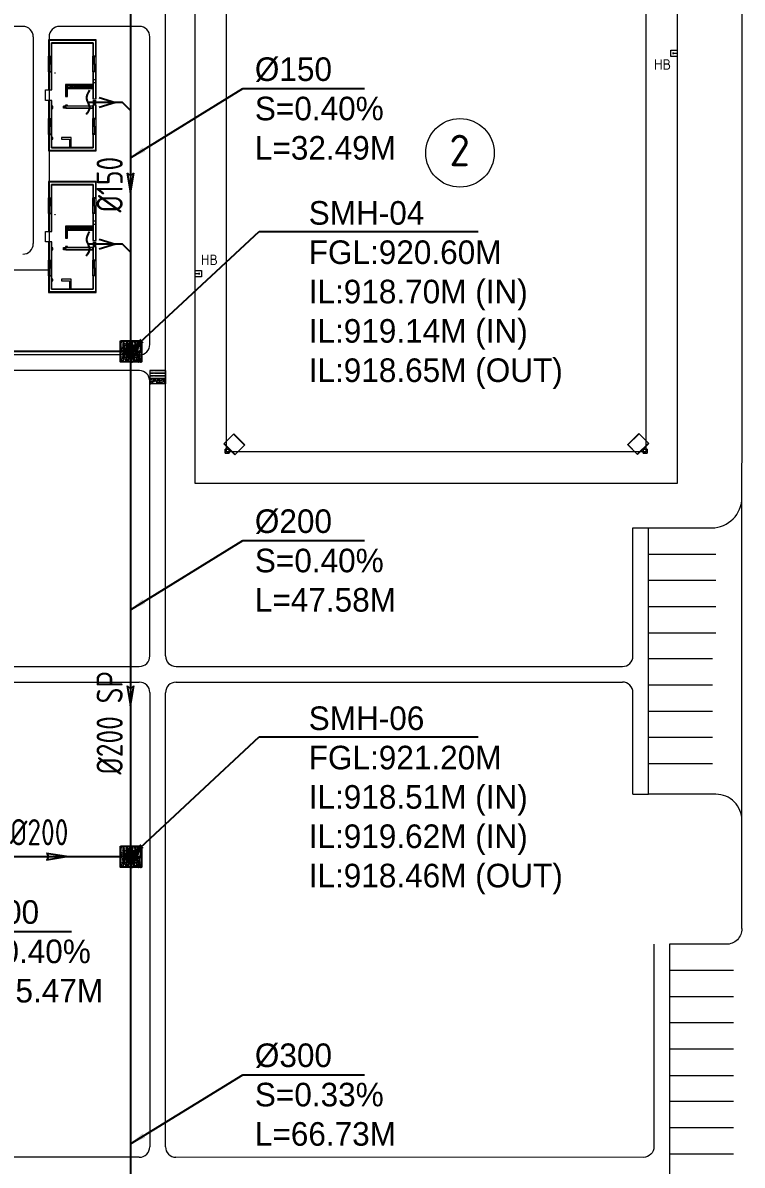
# Model space of a CAD drawing. Header units: metres. Extents: x 6917732 to 8046551, y 3602874 to 4094271.
# Drawn here: x 7267183 to 7335820, y 3885620 to 3994549 of the extents above; entities that cross this region are included whole.
import ezdxf

# ---------------------------------------------------------------- set-up
doc = ezdxf.new("R2010")
doc.units = ezdxf.units.M
doc.header["$LTSCALE"] = 0.5
doc.header["$MEASUREMENT"] = 0
for name, pattern in [('03000 - Plant Layout 1$0$CENTER2', [1.125, 0.75, -0.125, 0.125, -0.125]), ('HIDDEN2', [4.7625, 3.175, -1.5875]), ('MD-PAV-ACCO-1-AR-001-GRF$0$HIDDEN', [9.525, 6.35, -3.175]), ('Overhead 1_16_', [2.579687, 1.5875, -0.992188])]:
    doc.linetypes.add(name, pattern=pattern)
doc.layers.get('0').update_dxf_attribs({"linetype": 'CONTINUOUS'})
for name, color, linetype, lineweight in [('A-FLOR', 192, 'CONTINUOUS', 18), ('AN-TEXT', 7, 'CONTINUOUS', 40), ('AR-WALL-FULL-EXTR', 72, 'CONTINUOUS', 35), ('CI-PED-FOOTPATH', 44, 'CONTINUOUS', 0), ('MD-PAV-ACCO-1-AR-001-GRF$0$AR-FLR (0.2)-Flooring Line', 86, 'CONTINUOUS', 5), ('MD-PAV-ACCO-1-AR-001-GRF$0$AR-G-FURN (0.18)-Loose furniture', 40, 'CONTINUOUS', 9), ('MD-PAV-ACCO-1-AR-001-GRF$0$AR-P-WLI (0.25)-Internal Lining', 7, 'CONTINUOUS', 35), ('MD-PAV-ACCO-1-AR-001-GRF$0$AR-P-WLX (0.25)-External wall', 3, 'CONTINUOUS', 35), ('S-STRS', 31, 'CONTINUOUS', 9), ('Sewer Line', 4, 'CONTINUOUS', 25)]:
    doc.layers.add(name, color=color, linetype=linetype, lineweight=lineweight)
for name, color, linetype in [('CI-BUILDING', 2, 'CONTINUOUS'), ('CI-CEN', 1, '03000 - Plant Layout 1$0$CENTER2'), ('CI-ROAD', 11, 'CONTINUOUS'), ('CI-ROAD-CARPARK', 13, 'CONTINUOUS'), ('E-LFT2', 2, 'CONTINUOUS'), ('FESTIVE AREA', 2, 'CONTINUOUS'), ('MD-PAV-ACCO-1-AR-001-GRF$0$AR-HID (0.2)-Hidden linework', 2, 'MD-PAV-ACCO-1-AR-001-GRF$0$HIDDEN'), ('MD-PAV-ACCO-1-AR-001-GRF$0$AR-INSUL', 5, 'CONTINUOUS'), ('MD-PAV-ACCO-1-AR-001-GRF$0$AR-P-FRM (0.2)-window', 20, 'CONTINUOUS'), ('P-Detl-Note', 2, 'CONTINUOUS'), ('RD-TXT', 7, 'CONTINUOUS'), ('SANITARY', 6, 'CONTINUOUS')]:
    doc.layers.add(name, color=color, linetype=linetype)
doc.layers.add('DLX_TERR_OBJ', color=150, linetype='CONTINUOUS', true_color=0x007fff)
doc.layers.get('CI-CEN').off()
doc.styles.add('3.5mm', font='ISO3098B.shx', dxfattribs={"height": 3.5})
doc.styles.add('BASE PLAN SEWER$0$Style-font061', font='font061.shx')
doc.styles.add('ROMANS', font='ROMANS.shx', dxfattribs={"width": 0.9})
doc.dimstyles.new('1-200', dxfattribs={"dimtxt": 3000, "dimasz": 3000, "dimexe": 1000, "dimexo": 1000, "dimgap": 1000, "dimtad": 1, "dimdec": 0, "dimdsep": 46, "dimtxsty": 'ROMANS', "dimcen": 0, "dimclrd": 5, "dimclre": 5, "dimclrt": 2, "dimadec": 0, "dimazin": 2, "dimtfac": 1, "dimtdec": 0, "dimtmove": 2, "dimatfit": 2, "dimfxl": 1, "dimtolj": 1, "dimtzin": 0, "dimlwd": -1, "dimlwe": -1, "dimarcsym": 0})
pattern_1 = [(0, (7213931.9, 3958531.54), (406.4, 101.6), [16.764, -288.036, 16.764, -288.036, -1625.6]), (0, (7213931.9, 3958531.54), (406.4, 101.6), [-609.6, 16.764, -592.836, 16.764, -288.036, -711.2]), (0, (7213931.9, 3958531.54), (406.4, 101.6), [-1524, 16.764, -186.436, 16.764, -491.236]), (120, (7214084.3, 3958582.34), (-291.18818, 301.15272), [16.764, -288.036, 16.764, -288.036, -1625.6]), (120, (7214084.3, 3958582.34), (-291.18818, 301.15272), [-609.6, 16.764, -592.836, 16.764, -288.036, -711.2]), (120, (7214084.3, 3958582.34), (-291.18818, 301.15272), [-1524, 16.764, -186.436, 16.764, -491.236]), (240, (7214135.1, 3958785.54), (-115.21182, -402.75272), [16.764, -288.036, 16.764, -288.036, -1625.6]), (240, (7214135.1, 3958785.54), (-115.21182, -402.75272), [-609.6, 16.764, -592.836, 16.764, -288.036, -711.2]), (240, (7214135.1, 3958785.54), (-115.21182, -402.75272), [-1524, 16.764, -186.436, 16.764, -491.236])]

# ---------------------------------------------------------------- blocks, each defined once
blk = doc.blocks.new('flow direction')
at = {"layer": 'Sewer Line'}
for p, q in [((40, 70), (-380, 0)), ((-380, 0), (40, -70))]:
    blk.add_line(p, q, dxfattribs=at)
blk.add_arc((82, 0), 81.6, 120.66, 239.34, dxfattribs=at)
blk = doc.blocks.new('egrtg')
at = {"layer": 'AR-WALL-FULL-EXTR', "color": 15, "lineweight": 0}
for points in [[(-6648, -150), (-6648, 163)], [(-6348, -150), (-6348, 163)], [(-4625, -150), (-4625, 163)], [(-4325, -150), (-4325, 163)]]:
    blk.add_lwpolyline(points, dxfattribs=at)
at = {"layer": 'MD-PAV-ACCO-1-AR-001-GRF$0$AR-FLR (0.2)-Flooring Line', "color": 15, "lineweight": 0, "ltscale": 0.25}
blk.add_lwpolyline([(-4645, -4363), (-4645, -4663), (-5645, -4663), (-5645, -4363)], dxfattribs=at)
at = {"layer": 'MD-PAV-ACCO-1-AR-001-GRF$0$AR-G-FURN (0.18)-Loose furniture', "color": 15, "lineweight": 0}
blk.add_circle((-7247, -3750), 25, dxfattribs=at)
at = {"layer": 'MD-PAV-ACCO-1-AR-001-GRF$0$AR-HID (0.2)-Hidden linework', "color": 15, "lineweight": 0}
for points in [[(-5875, -2560), (-6025, -150)], [(-5875, -150), (-6025, -2560)]]:
    blk.add_lwpolyline(points, dxfattribs=at)
at = {"layer": 'MD-PAV-ACCO-1-AR-001-GRF$0$AR-INSUL', "color": 15, "lineweight": 0}
blk.add_lwpolyline([(-1400, 163), (-1400, -87)], dxfattribs=at)
at = {"layer": 'MD-PAV-ACCO-1-AR-001-GRF$0$AR-P-FRM (0.2)-window', "color": 15, "lineweight": 0}
for p, q in [((-8850, 163), (-8850, -150)), ((-7350, 163), (-8850, 163)), ((-8800, 163), (-8800, -150)), ((-7400, 20), (-8800, 20)), ((-7400, 50), (-8130, 50)), ((-8130, 20), (-8130, 50)), ((-8100, -60), (-8100, 163)), ((-8070, -10), (-8070, 20)), ((-7400, 163), (-7400, -150)), ((-7350, 163), (-7350, -150)), ((-2900, 163), (-2900, -150)), ((-1400, 163), (-2900, 163)), ((-2850, 163), (-2850, -150)), ((-1450, 20), (-2850, 20)), ((-1450, 50), (-2180, 50)), ((-2180, 20), (-2180, 50)), ((-2150, -60), (-2150, 163)), ((-2120, -10), (-2120, 20)), ((-1450, 163), (-1450, -150)), ((-1400, 163), (-1400, -150)), ((-7350, -150), (-8850, -150)), ((-8070, -10), (-8800, -10)), ((-1400, -150), (-2900, -150)), ((-2120, -10), (-2850, -10)), ((-8850, -4363), (-8850, -4050)), ((-7350, -4050), (-8850, -4050)), ((-8800, -4363), (-8800, -4050)), ((-8070, -4190), (-8800, -4190)), ((-7400, -4220), (-8800, -4220)), ((-8130, -4220), (-8130, -4250)), ((-7400, -4250), (-8130, -4250)), ((-8100, -4140), (-8100, -4363)), ((-8070, -4190), (-8070, -4220)), ((-7400, -4363), (-7400, -4050)), ((-7350, -4363), (-7350, -4050)), ((-2900, -4363), (-2900, -4050)), ((-1400, -4050), (-2900, -4050)), ((-2850, -4363), (-2850, -4050)), ((-2120, -4190), (-2850, -4190)), ((-1450, -4220), (-2850, -4220)), ((-2180, -4220), (-2180, -4250)), ((-1450, -4250), (-2180, -4250)), ((-2150, -4140), (-2150, -4363)), ((-2120, -4190), (-2120, -4220)), ((-1450, -4363), (-1450, -4050)), ((-1400, -4363), (-1400, -4050)), ((-7350, -4363), (-8850, -4363)), ((-1400, -4363), (-2900, -4363))]:
    blk.add_line(p, q, dxfattribs=at)
at = {"layer": 'MD-PAV-ACCO-1-AR-001-GRF$0$AR-P-WLI (0.25)-Internal Lining', "color": 15, "lineweight": 0, "ltscale": 0.25}
for points in [[(-6025, -150), (-6150, -150), (-6150, -2560), (-6025, -2560)], [(-5750, -2560), (-5875, -2560), (-5875, -150), (-5750, -150)], [(-3900, -150), (-4100, -150), (-4100, -2560), (-4200, -2560), (-4200, -2760), (-4100, -2760), (-4100, -2735), (-3955, -2735), (-3900, -2735)], [(-3925, -150), (-4075, -150), (-4075, -2585), (-4200, -2585), (-4200, -2735), (-4075, -2735), (-4075, -2950), (-3955, -2950), (-3925, -2950)], [(-6150, -2760), (-5000, -2760), (-5000, -2560), (-6150, -2560)], [(-6150, -2735), (-5000, -2735), (-5000, -2585), (-6150, -2585)], [(-150, -2224), (-1100, -2224), (-1100, -3150), (-950, -3150), (-950, -2374), (-150, -2374)], [(-3875, -3950), (-4075, -3950), (-4075, -4050), (-3875, -4050)], [(-3900, -3950), (-4050, -3950), (-4050, -4050), (-3900, -4050)], [(-950, -3950), (-1050, -3950), (-1100, -3950), (-1100, -4050), (-950, -4050)]]:
    blk.add_lwpolyline(points, close=True, dxfattribs=at)
for points in [[(-6125, -150), (-6125, -2560)], [(-5775, -150), (-5775, -2560)]]:
    blk.add_lwpolyline(points, dxfattribs=at)
at = {"layer": 'MD-PAV-ACCO-1-AR-001-GRF$0$AR-P-WLI (0.25)-Internal Lining', "color": 15, "lineweight": 0}
for points in [[(-4100, -2735), (-3900, -2735), (-3900, -2950), (-4100, -2950)], [(-4075, -2735), (-3925, -2735), (-3925, -2950), (-4075, -2950)]]:
    blk.add_lwpolyline(points, close=True, dxfattribs=at)
at = {"layer": 'MD-PAV-ACCO-1-AR-001-GRF$0$AR-P-WLX (0.25)-External wall', "color": 15, "lineweight": 0}
for points in [[(-8850, 163), (-10413, 163), (-10413, -4363), (-8850, -4363), (-8850, -4325), (-10375, -4325), (-10375, 125), (-8850, 125)], [(-8850, 125), (-10375, 125), (-10375, -4325), (-8850, -4325), (-8850, -4113), (-8850, -4075), (-10125, -4075), (-10125, -125), (-8850, -125)], [(-4775, 163), (-7350, 163), (-7350, 125), (-4775, 125)], [(-4775, 125), (-7350, 125), (-7350, -87), (-7350, -125), (-4775, -125)], [(-2900, 163), (-4175, 163), (-4175, 125), (-2900, 125)], [(-2900, 125), (-4175, 125), (-4175, -87), (-4175, -125), (-2900, -125), (-2900, -87)], [(163, 163), (-1400, 163), (-1400, 125), (125, 125), (125, -4325), (-1400, -4325), (-1400, -4363), (163, -4363)], [(125, 125), (-1400, 125), (-1400, -125), (-125, -125), (-125, -4075), (-1400, -4075), (-1400, -4325), (125, -4325)], [(-10100, -150), (-8850, -150), (-8850, -125), (-10125, -125), (-10125, -4075), (-8850, -4075), (-8850, -4050), (-10100, -4050)], [(-4775, -125), (-7350, -125), (-7350, -150), (-4775, -150)], [(-2900, -125), (-4175, -125), (-4175, -150), (-2900, -150)], [(-125, -125), (-1400, -125), (-1400, -150), (-150, -150), (-150, -4050), (-1400, -4050), (-1400, -4075), (-125, -4075)], [(-5645, -4050), (-7350, -4050), (-7350, -4075), (-5645, -4075)], [(-5645, -4075), (-7350, -4075), (-7350, -4325), (-5645, -4325), (-5645, -4213)], [(-5645, -4325), (-7350, -4325), (-7350, -4363), (-5645, -4363)], [(-2900, -4050), (-4645, -4050), (-4645, -4075), (-2900, -4075)], [(-2900, -4113), (-2900, -4075), (-4645, -4075), (-4645, -4325), (-2900, -4325)], [(-2900, -4325), (-4645, -4325), (-4645, -4363), (-2900, -4363)]]:
    blk.add_lwpolyline(points, close=True, dxfattribs=at)
blk.add_lwpolyline([(-1400, 163), (-1400, -87)], dxfattribs=at)
blk = doc.blocks.new('sdsxdc')
at = {"layer": 'S-STRS'}
h = blk.add_hatch(dxfattribs=at)
h.set_pattern_fill('FP_2', color=15, style=0, pattern_type=2)
h.set_pattern_definition(pattern_1)
h.paths.add_polyline_path([(7280267, 3960384), (7280803, 3960384), (7280803, 3960634), (7279299, 3960634), (7279299, 3960384), (7280210, 3960384)], flags=0)
h = blk.add_hatch(dxfattribs=at)
h.set_pattern_fill('FP_2', color=15, style=0, pattern_type=2)
h.set_pattern_definition(pattern_1)
h.paths.add_polyline_path([(7280803, 3960134), (7280803, 3960384), (7279299, 3960384), (7279299, 3960134), (7280799, 3960134)], flags=0)
at = {"layer": 'A-FLOR', "color": 15}
blk.add_line((7280799, 3960134), (7279299, 3960134), dxfattribs=at)
at = {"layer": 'CI-BUILDING', "color": 15, "linetype": 'Continuous', "lineweight": 0, "const_width": 1, "elevation": 33, "flags": 128}
for points in [[(7274134, 3992887), (7274134, 3982388), (7269684, 3982388), (7269684, 3992887)], [(7274134, 3979388), (7274134, 3968888), (7269683, 3968888), (7269683, 3979388)]]:
    blk.add_lwpolyline(points, close=True, dxfattribs=at)
at = {"layer": 'CI-PED-FOOTPATH', "color": 15, "lineweight": 0}
for p, q in [((7280799, 3934178, 0), (7280805, 4037705, 0)), ((7278302, 3994205, 0), (7270684, 3994206, 0)), ((7268184, 3993206, 0), (7268183, 3973493, 0)), ((7269684, 3993207, 0), (7269683, 3970993, 0)), ((7279301, 3963883, 0), (7279302, 3993210, 0)), ((7325397, 3934168, 0), (7325397, 3946393, 0)), ((7281799, 3933178, 0), (7324397, 3933168, 0)), ((7262671, 3931672, 0), (7278298, 3931677, 0)), ((7281798, 3931673, 0), (7324397, 3931687, 0)), ((7279299, 3930677, 0), (7279296, 3887374, 0)), ((7280796, 3887376, 0), (7280799, 3930674, 0)), ((7325397, 3920993, 0), (7325397, 3930687, 0)), ((7278296, 3886374, 0), (7262665, 3886379, 0))]:
    blk.add_line(p, q, dxfattribs=at)
at = {"layer": 'CI-PED-FOOTPATH', "color": 15, "lineweight": 0, "flags": 128}
blk.add_lwpolyline([(7283621, 4026635), (7329621, 4026635), (7329621, 3950635), (7283621, 3950635)], close=True, dxfattribs=at)
at = {"layer": 'CI-PED-FOOTPATH', "color": 15, "lineweight": 0, "elevation": 33}
for points in [[(7267184, 3994206), (7233521, 3994208, 0.4142192), (7232521, 3993208), (7232520, 3973497, 0.4140928), (7233519, 3972497), (7240371, 3972494)], [(7278301, 3962884), (7241688, 3962886, -0.4141966), (7240688, 3963886), (7240688, 3969994, -0.4142244), (7241688, 3970994), (7269683, 3970993)]]:
    blk.add_lwpolyline(points, format="xyb", dxfattribs=at)
at = {"layer": 'CI-PED-FOOTPATH', "color": 15, "lineweight": 0, "elevation": 0}
blk.add_lwpolyline([(7262672, 3933180), (7278299, 3933177, 0.4142672), (7279299, 3934177), (7279300, 3960383, 0.4142133), (7278300, 3961384), (7262676, 3961384, 0.4141848), (7261676, 3960385), (7261672, 3934180, 0.414189)], format="xyb", close=True, dxfattribs=at)
at = {"layer": 'CI-PED-FOOTPATH', "color": 15, "lineweight": 0, "elevation": -1014}
blk.add_lwpolyline([(7325397, 3920993), (7326896, 3920993)], dxfattribs=at)
at = {"layer": 'CI-PED-FOOTPATH', "color": 15, "lineweight": 0, "elevation": 0, "flags": 128}
blk.add_lwpolyline([(7327397, 3906678), (7327396, 3887364, -0.4142836), (7326396, 3886364), (7281796, 3886376)], format="xyb", dxfattribs=at)
at = {"layer": 'CI-PED-FOOTPATH', "color": 15, "lineweight": 0}
for centre, start, end in [((7267184, 3993206, 0), 359.99791, 89.99674), ((7270684, 3993206, 0), 89.99674, 179.99791), ((7278302, 3993205, 0), 359.99674, 89.99674), ((7267183, 3973493, 0), 269.99789, 359.99791), ((7278301, 3963884, 0), 269.99668, 359.99674), ((7281799, 3934178, 0), 179.99674, 269.98624), ((7324397, 3934168, 0), 269.98624, 359.99846), ((7278299, 3930677, 0), 359.99674, 90.01833), ((7281799, 3930673, 0), 90.01833, 179.99674), ((7324397, 3930687, 0), 359.99846, 90.01833), ((7278296, 3887374, 0), 269.98381, 359.99674), ((7281796, 3887376, 0), 179.99674, 269.98381)]:
    blk.add_arc(centre, 1000, start, end, dxfattribs=at)
at = {"layer": 'CI-ROAD', "color": 15, "lineweight": 0}
for p, q in [((7335801, 3908178, -1114), (7335820, 4026659, 33)), ((7325397, 3946393, -1014), (7332904, 3946392, -1014)), ((7326897, 3920993, -1014), (7326897, 3946393, -1014)), ((7326897, 3943893, -1014), (7333304, 3943892, -1014)), ((7326897, 3941393, -1014), (7333304, 3941392, -1014)), ((7326897, 3938893, -1014), (7333304, 3938892, -1014)), ((7326897, 3936393, -1014), (7333304, 3936392, -1014))]:
    blk.add_line(p, q, dxfattribs=at)
at = {"layer": 'CI-ROAD', "color": 15, "lineweight": 0, "elevation": -1114, "flags": 128}
blk.add_lwpolyline([(7328897, 3906678), (7328895, 3869178)], dxfattribs=at)
at = {"layer": 'CI-ROAD', "color": 15, "lineweight": 0}
blk.add_arc((7332904, 3949292, -1014), 2900, 269.9979, 359.9967, dxfattribs=at)
at = {"layer": 'CI-ROAD-CARPARK', "color": 15, "lineweight": 0}
blk.add_line((7333302, 3920992, -1014), (7326896, 3920993, -1014), dxfattribs=at)
at = {"layer": 'CI-ROAD-CARPARK', "color": 15, "lineweight": 0, "flags": 128}
for points, elevation in [([(7332997, 3933892), (7326897, 3933893)], -1014), ([(7332997, 3931392), (7326897, 3931393)], -1014), ([(7332997, 3928892), (7326897, 3928893)], -1014), ([(7332997, 3926392), (7326897, 3926393)], -1014), ([(7332996, 3923892), (7326896, 3923893)], -1014), ([(7334997, 3904178), (7328897, 3904178)], -1114), ([(7334997, 3901678), (7328897, 3901678)], -1114), ([(7334997, 3899178), (7328897, 3899178)], -1114), ([(7334997, 3896678), (7328897, 3896678)], -1114), ([(7328896, 3894178), (7334996, 3894178)], -1114), ([(7334996, 3891678), (7328896, 3891678)], -1114), ([(7334996, 3889178), (7328896, 3889178)], -1114), ([(7334996, 3886678), (7328896, 3886678)], -1114)]:
    blk.add_lwpolyline(points, dxfattribs=dict(at, elevation=elevation))
at = {"layer": 'CI-ROAD-CARPARK', "color": 15, "lineweight": 0, "elevation": -1114, "flags": 128}
blk.add_lwpolyline([(7335801, 3908178, -0.4142147), (7334300, 3906678), (7328897, 3906678)], format="xyb", dxfattribs=at)
at = {"layer": 'CI-ROAD-CARPARK', "color": 15, "lineweight": 0}
blk.add_arc((7333302, 3918492, -1014), 2500, 359.99531, 89.99663, dxfattribs=at)
at = {"layer": 'FESTIVE AREA', "color": 15, "lineweight": 0}
blk.add_lwpolyline([(7286621, 4023635), (7326621, 4023635), (7326621, 3953635), (7286621, 3953635)], close=True, dxfattribs=at)
at = {"layer": 'S-STRS', "color": 15}
for p, q in [((7280803, 3961384), (7279299, 3961384)), ((7279299, 3961384), (7279299, 3961134)), ((7279299, 3961134), (7279299, 3960884)), ((7280803, 3961134), (7279299, 3961134)), ((7279299, 3960884), (7279299, 3960634)), ((7280803, 3960884), (7279299, 3960884)), ((7280803, 3961384), (7280803, 3961134)), ((7280803, 3961134), (7280803, 3960884)), ((7280803, 3960884), (7280803, 3960634)), ((7279299, 3960634), (7279299, 3960384)), ((7280803, 3960634), (7279299, 3960634)), ((7279299, 3960384), (7279299, 3960134)), ((7280803, 3960384), (7279299, 3960384)), ((7280803, 3960134), (7279299, 3960134)), ((7280803, 3960634), (7280803, 3960384)), ((7280803, 3960384), (7280803, 3960134))]:
    blk.add_line(p, q, dxfattribs=at)
at = {"layer": 'S-STRS', "color": 15, "linetype": 'Overhead 1_16_'}
for p, q in [((7280803, 3961365), (7279299, 3961365)), ((7280803, 3961115), (7279299, 3961115)), ((7280803, 3960865), (7279299, 3960865)), ((7280803, 3960615), (7279299, 3960615)), ((7280803, 3960365), (7279299, 3960365))]:
    blk.add_line(p, q, dxfattribs=at)
blk = doc.blocks.new('15 mast')
at = {"layer": 'DLX_TERR_OBJ', "color": 15, "lineweight": 0}
for points in [[(7285931, 4023041, 33), (7287345, 4024455, 33)], [(7287345, 4024455, 33), (7285931, 4023041, 33)], [(7287381, 4024420, 33), (7285967, 4023006, 33)], [(7285967, 4023006, 33), (7287381, 4024420, 33)], [(7286104, 4024246, 33), (7286604, 4024246, 33)], [(7286104, 4023746, 33), (7286104, 4024246, 33)], [(7286604, 4024246, 33), (7286104, 4024246, 33)], [(7286104, 4024246, 33), (7286104, 4023746, 33)], [(7286104, 4024246, 33), (7286104, 4023746, 33)], [(7286104, 4023746, 33), (7286104, 4024246, 33)], [(7286104, 4024246, 33), (7286104, 4024246, 33)], [(7286604, 4024246, 33), (7286104, 4024246, 33)], [(7286104, 4024246, 33), (7286104, 4024246, 33)], [(7286104, 4024246, 33), (7286604, 4024246, 33)], [(7286104, 4023746, 33), (7286604, 4023746, 33)], [(7286604, 4023746, 33), (7286104, 4023746, 33)], [(7286104, 4023746, 33), (7286104, 4023746, 33)], [(7286604, 4023746, 33), (7286104, 4023746, 33)], [(7286104, 4023746, 33), (7286604, 4023746, 33)], [(7286104, 4023746, 33), (7286104, 4023746, 33)], [(7286604, 4024246, 33), (7286604, 4023746, 33)], [(7286604, 4023746, 33), (7286604, 4024246, 33)], [(7286604, 4024246, 33), (7286604, 4024246, 33)], [(7286604, 4024246, 33), (7286604, 4023746, 33)], [(7286604, 4023746, 33), (7286604, 4024246, 33)], [(7286604, 4024246, 33), (7286604, 4024246, 33)], [(7286604, 4023746, 33), (7286604, 4023746, 33)], [(7286604, 4023746, 33), (7286604, 4023746, 33)], [(7288570, 4023231, 33), (7287156, 4021816, 33)], [(7287156, 4021816, 33), (7288570, 4023231, 33)], [(7287191, 4021781, 33), (7288606, 4023195, 33)], [(7288606, 4023195, 33), (7287191, 4021781, 33)], [(7287381, 4024420, 33), (7287345, 4024455, 33)], [(7287345, 4024455, 33), (7288570, 4023231, 33)], [(7287345, 4024455, 33), (7287381, 4024420, 33)], [(7288570, 4023231, 33), (7287345, 4024455, 33)], [(7288606, 4023195, 33), (7287381, 4024420, 33)], [(7287381, 4024420, 33), (7288606, 4023195, 33)], [(7288606, 4023195, 33), (7288570, 4023231, 33)], [(7288570, 4023231, 33), (7288606, 4023195, 33)], [(7285967, 4023006, 33), (7285931, 4023041, 33)], [(7287156, 4021816, 33), (7285931, 4023041, 33)], [(7285931, 4023041, 33), (7285967, 4023006, 33)], [(7285931, 4023041, 33), (7287156, 4021816, 33)], [(7285967, 4023006, 33), (7287191, 4021781, 33)], [(7287191, 4021781, 33), (7285967, 4023006, 33)], [(7287156, 4021816, 33), (7287191, 4021781, 33)], [(7287191, 4021781, 33), (7287156, 4021816, 33)]]:
    blk.add_polyline3d(points, dxfattribs=at)
blk = doc.blocks.new('A$C65520D9C')
at = {"color": 15, "lineweight": 0, "elevation": -33}
for points in [[(-165034, -76232), (-165634, -76232), (-165634, -75632), (-165034, -75632)], [(-211034, -96632), (-210434, -96632), (-210434, -97232), (-211034, -97232)]]:
    blk.add_lwpolyline(points, close=True, dxfattribs=at)
for points in [[(-165034, -75932), (-165482, -75932)], [(-165435, -76006), (-165435, -75858)], [(-165376, -76006), (-165376, -75858)], [(-211034, -96932), (-210587, -96932)], [(-210693, -96858), (-210693, -97006)], [(-210633, -96858), (-210633, -97006)]]:
    blk.add_lwpolyline(points, dxfattribs=at)
at = {"layer": 'CI-PED-FOOTPATH', "color": 15, "lineweight": 0, "elevation": -33, "flags": 128}
blk.add_lwpolyline([(-211034, -40932), (-165034, -40932), (-165034, -116932), (-211034, -116932)], close=True, dxfattribs=at)
at = {"layer": 'FESTIVE AREA', "color": 15, "lineweight": 0, "elevation": -33}
blk.add_lwpolyline([(-208034, -43932), (-168034, -43932), (-168034, -113932), (-208034, -113932)], close=True, dxfattribs=at)
at = {"rotation": 270.0034218959015}
for p in [(-220646, -85053), (-220646, -98553, 0)]:
    blk.add_blockref('egrtg', p, dxfattribs=at)
at = {"layer": 'CI-CEN', "color": 8, "linetype": 'HIDDEN2', "lineweight": 0, "ltscale": 2000}
blk.add_blockref('sdsxdc', (-7494656, -4067566, -33), dxfattribs=at)
at = {"layer": 'E-LFT2', "color": 15, "lineweight": 0, "xscale": -0.75, "yscale": 0.75, "zscale": 0.75}
for p, rotation in [((-3186094, -5578634, -58), 270), ((-5672746, 2904129, -58), 180)]:
    blk.add_blockref('15 mast', p, dxfattribs=dict(at, rotation=rotation))
at = {"layer": 'AN-TEXT', "color": 15, "lineweight": 0, "style": '3.5mm'}
for p in [(-167252, -77488, -33), (-210493, -96118, -33)]:
    blk.add_text('HB', height=1000, dxfattribs=at).set_placement(p)
blk = doc.blocks.new('A$C021B369C')
at = {"layer": 'RD-TXT', "color": 2}
blk.add_blockref('A$C65520D9C', (0, 0), dxfattribs=at)

msp = doc.modelspace()

# ---------------------------------------------------------------- hatches: boundary and pattern name
at = {"layer": 'AN-TEXT', "lineweight": -3}
h = msp.add_hatch(dxfattribs=at)
h.set_pattern_fill('ANSI31', color=84)
h.set_pattern_definition([(45, (0, 0), (-0.0883883476483, 0.0883883476483), [])])
edge = h.paths.add_edge_path()
edge.add_line((7296585.2, 3927728.1), (7296584.1, 3896578.1))
at = {"layer": 'Sewer Line'}
h = msp.add_hatch(dxfattribs=at)
h.set_pattern_fill('AR-CONC', color=8, scale=2)
h.set_pattern_definition([(50, (6700865.23, 3831289.3), (364.36934, -31.87817), [38.1, -419.1]), (355, (6700865.23, 3831289.3), (-70.48684, 382.1137), [30.48, -335.28117]), (100.451445, (6700895.6, 3831286.65), (293.8825, 350.2355), [32.38002, -356.1805]), (46.1842, (6700865.23, 3831390.9), (542.15808, -84.08466), [57.15, -628.65]), (96.63556, (6700910.4, 3831383.9), (474.80827, 494.85225), [48.57005, -534.2712]), (351.18415, (6700865.2, 3831390.9), (474.80827, 494.85225), [45.71993, -502.91946]), (21, (6700916.03, 3831365.5), (303.22878, -204.5304), [38.1, -419.1]), (326, (6700916.03, 3831365.5), (123.60406, 368.37593), [30.48, -335.28]), (71.451445, (6700941.3, 3831348.46), (426.83284, 163.84554), [32.38002, -356.17988]), (37.5, (6700865.23, 3831289.31), (6.177207, 169.110078), [0, -331.216, 0, -340.36, 0, -336.55]), (7.5, (6700865.23, 3831289.3), (133.639325, 200.36115), [0, -194.056, 0, -323.596, 0, -128.27]), (327.5, (6700751.94, 3831289.31), (271.18119, -11.457488), [0, -127, 0, -396.24, 0, -525.78]), (317.5, (6700701.14, 3831289.3), (296.25836, 50.85298), [0, -165.1, 0, -263.144, 0, -373.38])])
h.paths.add_polyline_path([(7276494.7, 3964224.7), (7278494.7, 3964224.7), (7278494.7, 3962224.7), (7276494.7, 3962224.7)])
h.paths.add_polyline_path([(7276894.7, 3963824.7), (7278094.7, 3963824.7), (7278094.7, 3962624.7), (7276894.7, 3962624.7)], flags=16)
h = msp.add_hatch(dxfattribs=at)
h.set_pattern_fill('ANGLE', color=8, scale=20)
h.set_pattern_definition([(0, (6700865.23, 3831289.31), (0, 139.7), [101.6, -38.1]), (90, (6700865.23, 3831289.31), (-139.7, 9e-15), [101.6, -38.1])])
edge = h.paths.add_edge_path()
edge.add_arc((7277494.7, 3963224.7), 600, 0, 360)
h = msp.add_hatch(dxfattribs=at)
h.set_pattern_fill('AR-CONC', color=8, scale=2)
h.set_pattern_definition([(50, (6700866.4, 3783103.26), (364.36934, -31.87817), [38.1, -419.1]), (355, (6700866.4, 3783103.26), (-70.48684, 382.1137), [30.48, -335.28117]), (100.451445, (6700896.77, 3783100.6), (293.8825, 350.2355), [32.38002, -356.1805]), (46.1842, (6700866.4, 3783204.86), (542.15808, -84.08466), [57.15, -628.65]), (96.63556, (6700911.6, 3783197.86), (474.80827, 494.85225), [48.57005, -534.2712]), (351.18415, (6700866.4, 3783204.86), (474.80827, 494.85225), [45.71993, -502.91946]), (21, (6700917.2, 3783179.46), (303.22878, -204.5304), [38.1, -419.1]), (326, (6700917.2, 3783179.46), (123.60406, 368.37593), [30.48, -335.28]), (71.451445, (6700942.48, 3783162.42), (426.83284, 163.84554), [32.38002, -356.17988]), (37.5, (6700866.41, 3783103.26), (6.177207, 169.110078), [0, -331.216, 0, -340.36, 0, -336.55]), (7.5, (6700866.41, 3783103.26), (133.639325, 200.36115), [0, -194.056, 0, -323.596, 0, -128.27]), (327.5, (6700753.13, 3783103.26), (271.18119, -11.457488), [0, -127, 0, -396.24, 0, -525.78]), (317.5, (6700702.33, 3783103.26), (296.25836, 50.85298), [0, -165.1, 0, -263.144, 0, -373.38])])
h.paths.add_polyline_path([(7276495.9, 3916038.6), (7278495.9, 3916038.6), (7278495.9, 3914038.6), (7276495.9, 3914038.6)])
h.paths.add_polyline_path([(7276895.9, 3915638.6), (7278095.9, 3915638.6), (7278095.9, 3914438.6), (7276895.9, 3914438.6)], flags=16)
h = msp.add_hatch(dxfattribs=at)
h.set_pattern_fill('ANGLE', color=8, scale=20)
h.set_pattern_definition([(0, (6700866.41, 3783103.26), (0, 139.7), [101.6, -38.1]), (90, (6700866.41, 3783103.26), (-139.7, 9e-15), [101.6, -38.1])])
edge = h.paths.add_edge_path()
edge.add_arc((7277495.9, 3915038.6), 600, 0, 360)

# ---------------------------------------------------------------- linework, layer by layer
at = {"layer": 'AN-TEXT', "color": 2, "lineweight": 15}
msp.add_circle((7308894.2, 3982149.2, -0.3), 3267.7, dxfattribs=at)
at = {"layer": 'Sewer Line'}
for p, q in [((7277455.2, 4015432, 193.2), (7277454.6, 3847508.1, -1664.3)), ((7276691.7, 3986952.8, 32.9), (7273377.3, 3986952.9, 32.9)), ((7274461.5, 3987426.8, 32.9), (7276025.3, 3986952.8, 32.9)), ((7276025.3, 3986952.8, 32.9), (7274461.5, 3986478.9, 32.9)), ((7277454.7, 3986189.8, 32.9), (7276691.7, 3986952.8, 32.9)), ((7274461.1, 3973926.9, 32.9), (7276024.9, 3973453, 32.9)), ((7276691.3, 3973453, 32.9), (7273376.9, 3973453, 32.9)), ((7276024.9, 3973453, 32.9), (7274461.1, 3972979, 32.9)), ((7277454.7, 3972690, 32.9), (7276691.7, 3973453, 32.9)), ((7186097.9, 3963230, 37.1), (7277455, 3963225, -129.1)), ((7211107.6, 3915037, -3.5), (7277454.9, 3915039, 87.1))]:
    msp.add_line(p, q, dxfattribs=at)
at = {"layer": 'Sewer Line', "color": 0}
for points, elevation in [([(7276494.7, 3964224.7), (7278494.7, 3964224.7), (7278494.7, 3962224.7), (7276494.7, 3962224.7)], -129.1), ([(7276894.7, 3963824.7), (7278094.7, 3963824.7), (7278094.7, 3962624.7), (7276894.7, 3962624.7)], -129.1), ([(7276495.9, 3916038.6), (7278495.9, 3916038.6), (7278495.9, 3914038.6), (7276495.9, 3914038.6)], 87.1), ([(7276895.9, 3915638.6), (7278095.9, 3915638.6), (7278095.9, 3914438.6), (7276895.9, 3914438.6)], 87.1)]:
    msp.add_lwpolyline(points, close=True, dxfattribs=dict(at, elevation=elevation))
at = {"layer": 'Sewer Line'}
for points in [[(7273540.8, 3988131.2, 32.9), (7273249.7, 3987289.5, 32.9), (7273540.8, 3986512.5, 32.9), (7273217.3, 3985800.3, 32.9)], [(7273540.4, 3974631.3, 32.9), (7273249.2, 3973789.6, 32.9), (7273540.4, 3973012.7, 32.9), (7273216.9, 3972300.4, 32.9)]]:
    msp.add_spline(points, degree=3, dxfattribs=at)

# ---------------------------------------------------------------- block references
at = {"layer": 'RD-TXT', "color": 2, "lineweight": -3}
msp.add_blockref('A$C021B369C', (7494655.6, 4067566.2, 32.9), dxfattribs=at)
at = {"layer": 'Sewer Line', "xscale": 4.5, "yscale": 4.5, "zscale": 4.5}
for p, rotation in [((7277455.2, 3980069.3, 80.8), 89.99999999999999), ((7277455.2, 3931143.1, 80.8), 89.99999999999999), ((7269625.7, 3915037.9, 39.1), 180)]:
    msp.add_blockref('flow direction', p, dxfattribs=dict(at, rotation=rotation))

# ---------------------------------------------------------------- texts
at = {"layer": 'AN-TEXT', "color": 20, "insert": (7307882.2, 3983879.4, -0.3), "char_height": 3000, "attachment_point": 1, "style": '3.5mm'}
msp.add_mtext_dynamic_manual_height_columns('2', width=34795.731, gutter_width=20, heights=[0], dxfattribs=at)
at = {"layer": 'P-Detl-Note', "ltscale": 10, "char_height": 2250, "attachment_point": 1, "style": 'BASE PLAN SEWER$0$Style-font061'}
for s, insert, width in [('%%C150\\PS=0.40%\\PL=32.49M', (7289322.8, 3991256.3, -0.3), 22122.162), ('SMH-04\\PFGL:920.60M \\PIL:918.70M (IN)\\PIL:919.14M (IN)\\PIL:918.65M (OUT)', (7294459.3, 3977552.3, -423.7), 29981.412), ('%%C200\\PS=0.40%\\PL=47.58M', (7289322.8, 3948153.5, -0.3), 22122.162), ('SMH-06\\PFGL:921.20M \\PIL:918.51M (IN)\\PIL:919.62M (IN)\\PIL:918.46M (OUT)', (7294458, 3929362.6, 574.5), 29981.412), ('%%C200\\PS=0.40%\\PL=55.47M', (7261376.3, 3910883.2, -0.3), 22122.162), ('%%C300\\PS=0.33%\\PL=66.73M', (7289322.8, 3897224.7, -0.3), 22122.162)]:
    msp.add_mtext(s, dxfattribs=dict(at, insert=insert, width=width))
at = {"layer": 'RD-TXT', "color": 2, "style": '3.5mm', "width": 0.8}
for s, p in [('%%C150', (7276717.7, 3976473.7, -38008.9)), ('%%C200 SP', (7276717.8, 3922869.3, -37745.9))]:
    msp.add_text(s, height=2500, rotation=90, dxfattribs=at).set_placement(p)
msp.add_text('%%C200', height=2500, dxfattribs=at).set_placement((7265962.4, 3916118.2, -38344))

# ---------------------------------------------------------------- leaders
at = {"layer": 'SANITARY', "color": 3, "lineweight": -3}
for points in [[(7277455.1, 3981692.1, -180.1), (7288177.3, 3988277.7, -180.1), (7299784.8, 3988277.7, -180.1)], [(7277455, 3963225, -113.3), (7289734.3, 3974662.2, -113.3), (7310636.6, 3974665.6, -113.3)], [(7277455.1, 3938589.3, -180.1), (7288177.3, 3945174.9, -180.1), (7299784.8, 3945174.9, -180.1)], [(7277453.7, 3915035.4, 884.9), (7289733, 3926472.6, 884.9), (7310635.2, 3926476, 884.9)], [(7254228.2, 3915038.3, -180.1), (7260230.7, 3907904.5, -180.1), (7271838.3, 3907904.5, -180.1)], [(7277455.1, 3887660.5, -180.1), (7288177.3, 3894246.1, -180.1), (7299784.8, 3894246.1, -180.1)]]:
    msp.add_leader(points, dimstyle='1-200', override={"dimasz": 1500, "dimexe": 100, "dimexo": 100, "dimtad": 0, "dimaunit": 1, "dimadec": 3, "dimfxl": 10, "dimtfill": 1, "dimarcsym": 2}, dxfattribs=at)

doc.saveas('drawing.dxf')
